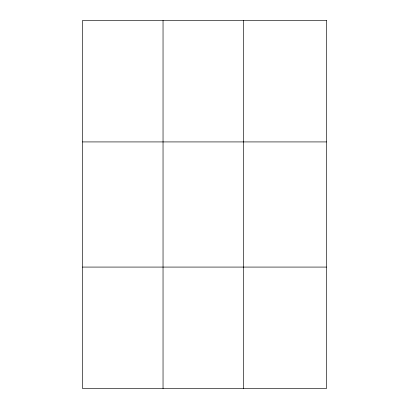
<?xml version="1.0" encoding="UTF-8"?>
<svg xmlns="http://www.w3.org/2000/svg" width="409" height="409" viewBox="0 0 409 409"><rect width="100%" height="100%" fill="white"/><g stroke="black" fill="none" stroke-linecap="round" stroke-linejoin="round"><path stroke-width="0.61" d="M163.038 388.55L163.038 20.45M243.524 388.55L243.524 20.45M82.546 141.923L326.454 141.923M82.546 267.077L326.454 267.077M326.454 20.45L326.454 388.55L82.546 388.55L82.546 20.45L326.454 20.45"/></g></svg>
